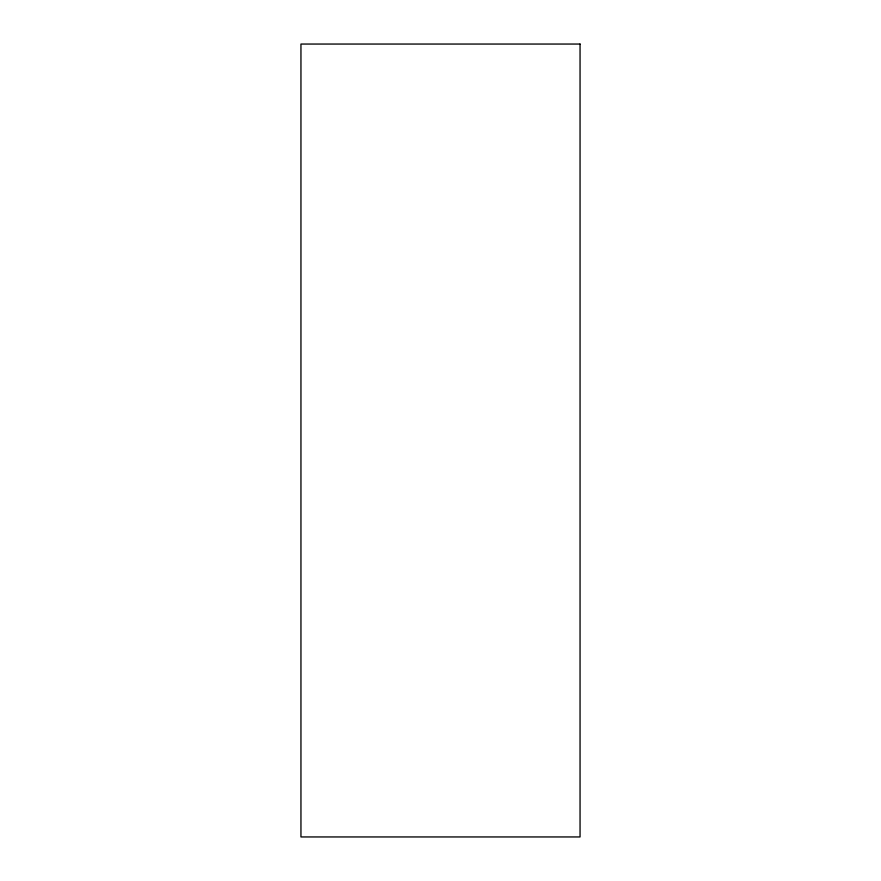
<?xml version="1.0" encoding="UTF-8"?>
<svg xmlns="http://www.w3.org/2000/svg" width="881" height="881" viewBox="0 0 881 881"><rect width="100%" height="100%" fill="white"/><g stroke="black" fill="none" stroke-linecap="round" stroke-linejoin="round"><path stroke-width="1.32" d="M580.05 44.05L300.95 44.05L300.95 836.95L580.05 836.95L580.05 44.05"/></g></svg>
